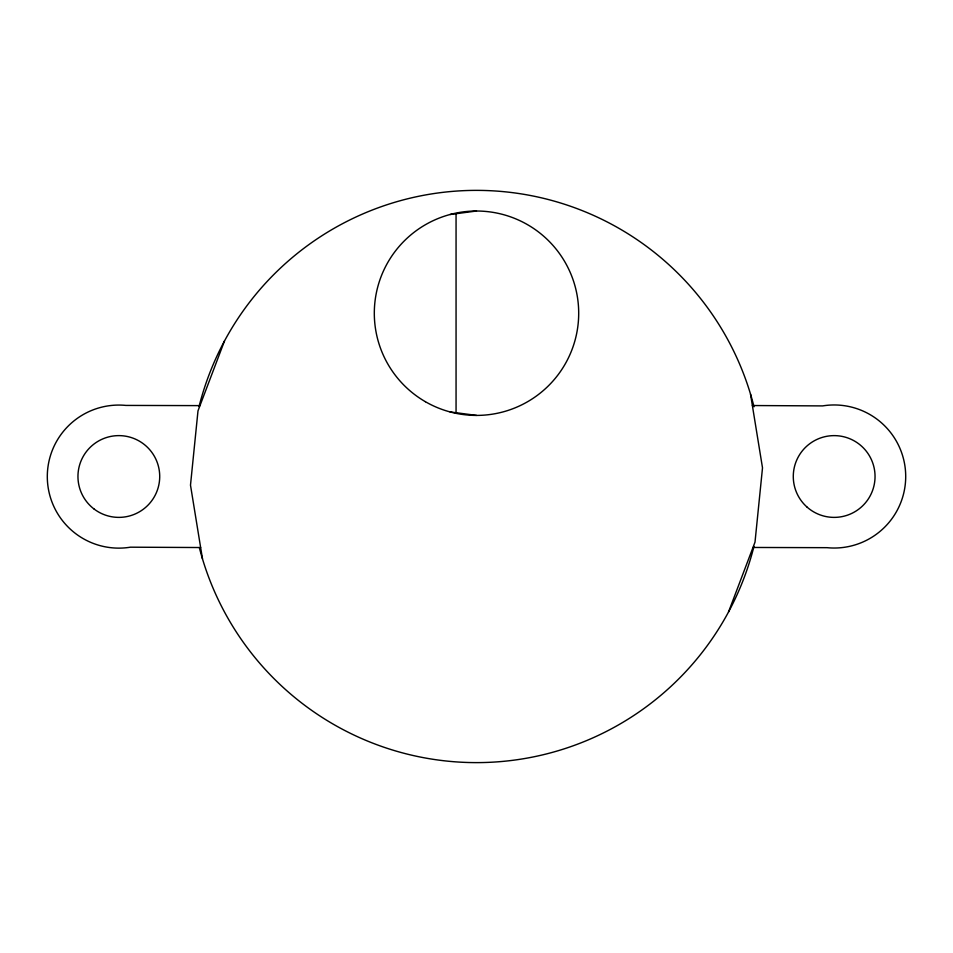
<?xml version="1.0" encoding="UTF-8"?>
<svg xmlns="http://www.w3.org/2000/svg" width="953" height="953" viewBox="0 0 953 953"><rect width="100%" height="100%" fill="white"/><g stroke="black" fill="none" stroke-linecap="round" stroke-linejoin="round"><path stroke-width="1.43" d="M202.489 558.887L190.493 485.16L197.998 410.85L224.479 341.007M728.521 611.993L755.002 542.15L762.507 467.84L750.511 394.113M450.054 214.508L476.5 211.018M199.987 405.621L125.915 405.418A71.535 71.535 0 0 0 47.34 478.871A71.535 71.535 0 0 0 130.418 547.189L200.642 547.534M752.989 547.463L827.073 547.677A71.535 71.535 0 0 0 905.672 474.249A71.535 71.535 0 0 0 822.606 405.907L752.382 405.537M450.054 411.922L476.5 415.401M456.058 213.71L456.058 412.709M753.966 546.391A286.138 286.138 0 0 1 199.356 547.653M199.034 406.609A286.138 286.138 0 0 1 754.014 406.776M425.407 401.713A102.185 102.185 0 0 0 578.697 313.215A102.185 102.185 0 0 0 425.407 224.717A102.185 102.185 0 0 0 425.407 401.713M94.18 509.105A40.872 40.872 0 0 0 159.401 481.551A40.872 40.872 0 0 0 102.924 438.845A40.872 40.872 0 0 0 94.18 509.105M807.167 507.199A40.872 40.872 0 0 0 874.246 484.529A40.872 40.872 0 0 0 821.093 437.772A40.872 40.872 0 0 0 807.167 507.199"/></g></svg>
